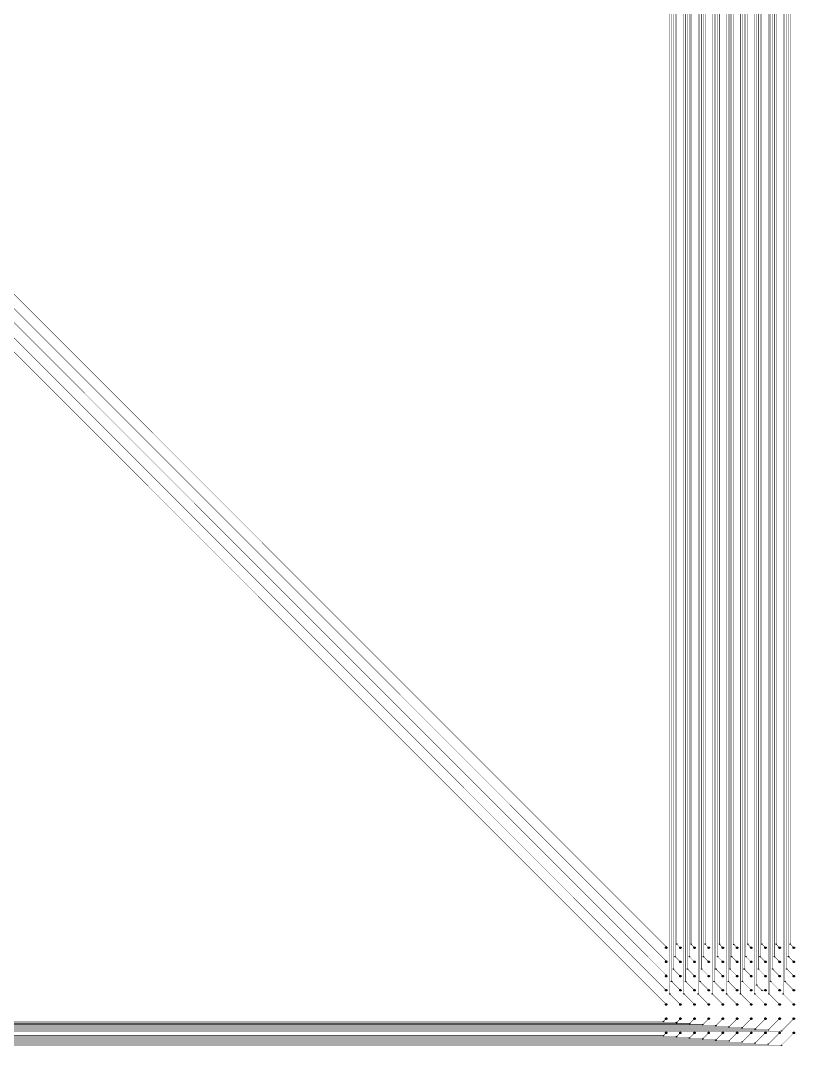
# Model space of a CAD drawing. Extents: x -21730 to 22170, y -18094 to 18606.
# Drawn here: x -5284 to 175, y -3083 to 4142 of the extents above; entities that cross this region are included whole.
import ezdxf

# ---------------------------------------------------------------- set-up
doc = ezdxf.new("R2010")
doc.units = 0
doc.layers.add('L0D0_0', color=1, linetype='CONTINUOUS')

# ---------------------------------------------------------------- blocks, each defined once
blk = doc.blocks.new('LGA400C100P20X20_2000X2000X0_1')
at = {"layer": 'L0D0_0'}
for points in [[(-9.51, 9.45), (-9.528, 9.458), (-9.542, 9.472), (-9.55, 9.49), (-9.55, 9.51), (-9.542, 9.528), (-9.528, 9.542), (-9.51, 9.55), (-9.49, 9.55), (-9.472, 9.542), (-9.458, 9.528), (-9.45, 9.51), (-9.45, 9.49), (-9.458, 9.472), (-9.472, 9.458), (-9.49, 9.45)], [(-8.51, 9.45), (-8.528, 9.458), (-8.542, 9.472), (-8.55, 9.49), (-8.55, 9.51), (-8.542, 9.528), (-8.528, 9.542), (-8.51, 9.55), (-8.49, 9.55), (-8.472, 9.542), (-8.458, 9.528), (-8.45, 9.51), (-8.45, 9.49), (-8.458, 9.472), (-8.472, 9.458), (-8.49, 9.45)], [(-7.51, 9.45), (-7.528, 9.458), (-7.542, 9.472), (-7.55, 9.49), (-7.55, 9.51), (-7.542, 9.528), (-7.528, 9.542), (-7.51, 9.55), (-7.49, 9.55), (-7.472, 9.542), (-7.458, 9.528), (-7.45, 9.51), (-7.45, 9.49), (-7.458, 9.472), (-7.472, 9.458), (-7.49, 9.45)], [(-6.51, 9.45), (-6.528, 9.458), (-6.542, 9.472), (-6.55, 9.49), (-6.55, 9.51), (-6.542, 9.528), (-6.528, 9.542), (-6.51, 9.55), (-6.49, 9.55), (-6.472, 9.542), (-6.458, 9.528), (-6.45, 9.51), (-6.45, 9.49), (-6.458, 9.472), (-6.472, 9.458), (-6.49, 9.45)], [(-5.51, 9.45), (-5.528, 9.458), (-5.542, 9.472), (-5.55, 9.49), (-5.55, 9.51), (-5.542, 9.528), (-5.528, 9.542), (-5.51, 9.55), (-5.49, 9.55), (-5.472, 9.542), (-5.458, 9.528), (-5.45, 9.51), (-5.45, 9.49), (-5.458, 9.472), (-5.472, 9.458), (-5.49, 9.45)], [(-4.51, 9.45), (-4.528, 9.458), (-4.542, 9.472), (-4.55, 9.49), (-4.55, 9.51), (-4.542, 9.528), (-4.528, 9.542), (-4.51, 9.55), (-4.49, 9.55), (-4.472, 9.542), (-4.458, 9.528), (-4.45, 9.51), (-4.45, 9.49), (-4.458, 9.472), (-4.472, 9.458), (-4.49, 9.45)], [(-3.51, 9.45), (-3.528, 9.458), (-3.542, 9.472), (-3.55, 9.49), (-3.55, 9.51), (-3.542, 9.528), (-3.528, 9.542), (-3.51, 9.55), (-3.49, 9.55), (-3.472, 9.542), (-3.458, 9.528), (-3.45, 9.51), (-3.45, 9.49), (-3.458, 9.472), (-3.472, 9.458), (-3.49, 9.45)], [(-2.51, 9.45), (-2.528, 9.458), (-2.542, 9.472), (-2.55, 9.49), (-2.55, 9.51), (-2.542, 9.528), (-2.528, 9.542), (-2.51, 9.55), (-2.49, 9.55), (-2.472, 9.542), (-2.458, 9.528), (-2.45, 9.51), (-2.45, 9.49), (-2.458, 9.472), (-2.472, 9.458), (-2.49, 9.45)], [(-1.51, 9.45), (-1.528, 9.458), (-1.542, 9.472), (-1.55, 9.49), (-1.55, 9.51), (-1.542, 9.528), (-1.528, 9.542), (-1.51, 9.55), (-1.49, 9.55), (-1.472, 9.542), (-1.458, 9.528), (-1.45, 9.51), (-1.45, 9.49), (-1.458, 9.472), (-1.472, 9.458), (-1.49, 9.45)], [(-0.51, 9.45), (-0.528, 9.458), (-0.542, 9.472), (-0.55, 9.49), (-0.55, 9.51), (-0.542, 9.528), (-0.528, 9.542), (-0.51, 9.55), (-0.49, 9.55), (-0.472, 9.542), (-0.458, 9.528), (-0.45, 9.51), (-0.45, 9.49), (-0.458, 9.472), (-0.472, 9.458), (-0.49, 9.45)], [(-9.51, 8.45), (-9.528, 8.458), (-9.542, 8.472), (-9.55, 8.49), (-9.55, 8.51), (-9.542, 8.528), (-9.528, 8.542), (-9.51, 8.55), (-9.49, 8.55), (-9.472, 8.542), (-9.458, 8.528), (-9.45, 8.51), (-9.45, 8.49), (-9.458, 8.472), (-9.472, 8.458), (-9.49, 8.45)], [(-8.51, 8.45), (-8.528, 8.458), (-8.542, 8.472), (-8.55, 8.49), (-8.55, 8.51), (-8.542, 8.528), (-8.528, 8.542), (-8.51, 8.55), (-8.49, 8.55), (-8.472, 8.542), (-8.458, 8.528), (-8.45, 8.51), (-8.45, 8.49), (-8.458, 8.472), (-8.472, 8.458), (-8.49, 8.45)], [(-7.51, 8.45), (-7.528, 8.458), (-7.542, 8.472), (-7.55, 8.49), (-7.55, 8.51), (-7.542, 8.528), (-7.528, 8.542), (-7.51, 8.55), (-7.49, 8.55), (-7.472, 8.542), (-7.458, 8.528), (-7.45, 8.51), (-7.45, 8.49), (-7.458, 8.472), (-7.472, 8.458), (-7.49, 8.45)], [(-6.51, 8.45), (-6.528, 8.458), (-6.542, 8.472), (-6.55, 8.49), (-6.55, 8.51), (-6.542, 8.528), (-6.528, 8.542), (-6.51, 8.55), (-6.49, 8.55), (-6.472, 8.542), (-6.458, 8.528), (-6.45, 8.51), (-6.45, 8.49), (-6.458, 8.472), (-6.472, 8.458), (-6.49, 8.45)], [(-5.51, 8.45), (-5.528, 8.458), (-5.542, 8.472), (-5.55, 8.49), (-5.55, 8.51), (-5.542, 8.528), (-5.528, 8.542), (-5.51, 8.55), (-5.49, 8.55), (-5.472, 8.542), (-5.458, 8.528), (-5.45, 8.51), (-5.45, 8.49), (-5.458, 8.472), (-5.472, 8.458), (-5.49, 8.45)], [(-4.51, 8.45), (-4.528, 8.458), (-4.542, 8.472), (-4.55, 8.49), (-4.55, 8.51), (-4.542, 8.528), (-4.528, 8.542), (-4.51, 8.55), (-4.49, 8.55), (-4.472, 8.542), (-4.458, 8.528), (-4.45, 8.51), (-4.45, 8.49), (-4.458, 8.472), (-4.472, 8.458), (-4.49, 8.45)], [(-3.51, 8.45), (-3.528, 8.458), (-3.542, 8.472), (-3.55, 8.49), (-3.55, 8.51), (-3.542, 8.528), (-3.528, 8.542), (-3.51, 8.55), (-3.49, 8.55), (-3.472, 8.542), (-3.458, 8.528), (-3.45, 8.51), (-3.45, 8.49), (-3.458, 8.472), (-3.472, 8.458), (-3.49, 8.45)], [(-2.51, 8.45), (-2.528, 8.458), (-2.542, 8.472), (-2.55, 8.49), (-2.55, 8.51), (-2.542, 8.528), (-2.528, 8.542), (-2.51, 8.55), (-2.49, 8.55), (-2.472, 8.542), (-2.458, 8.528), (-2.45, 8.51), (-2.45, 8.49), (-2.458, 8.472), (-2.472, 8.458), (-2.49, 8.45)], [(-1.51, 8.45), (-1.528, 8.458), (-1.542, 8.472), (-1.55, 8.49), (-1.55, 8.51), (-1.542, 8.528), (-1.528, 8.542), (-1.51, 8.55), (-1.49, 8.55), (-1.472, 8.542), (-1.458, 8.528), (-1.45, 8.51), (-1.45, 8.49), (-1.458, 8.472), (-1.472, 8.458), (-1.49, 8.45)], [(-0.51, 8.45), (-0.528, 8.458), (-0.542, 8.472), (-0.55, 8.49), (-0.55, 8.51), (-0.542, 8.528), (-0.528, 8.542), (-0.51, 8.55), (-0.49, 8.55), (-0.472, 8.542), (-0.458, 8.528), (-0.45, 8.51), (-0.45, 8.49), (-0.458, 8.472), (-0.472, 8.458), (-0.49, 8.45)], [(-9.51, 7.45), (-9.528, 7.458), (-9.542, 7.472), (-9.55, 7.49), (-9.55, 7.51), (-9.542, 7.528), (-9.528, 7.542), (-9.51, 7.55), (-9.49, 7.55), (-9.472, 7.542), (-9.458, 7.528), (-9.45, 7.51), (-9.45, 7.49), (-9.458, 7.472), (-9.472, 7.458), (-9.49, 7.45)], [(-8.51, 7.45), (-8.528, 7.458), (-8.542, 7.472), (-8.55, 7.49), (-8.55, 7.51), (-8.542, 7.528), (-8.528, 7.542), (-8.51, 7.55), (-8.49, 7.55), (-8.472, 7.542), (-8.458, 7.528), (-8.45, 7.51), (-8.45, 7.49), (-8.458, 7.472), (-8.472, 7.458), (-8.49, 7.45)], [(-7.51, 7.45), (-7.528, 7.458), (-7.542, 7.472), (-7.55, 7.49), (-7.55, 7.51), (-7.542, 7.528), (-7.528, 7.542), (-7.51, 7.55), (-7.49, 7.55), (-7.472, 7.542), (-7.458, 7.528), (-7.45, 7.51), (-7.45, 7.49), (-7.458, 7.472), (-7.472, 7.458), (-7.49, 7.45)], [(-6.51, 7.45), (-6.528, 7.458), (-6.542, 7.472), (-6.55, 7.49), (-6.55, 7.51), (-6.542, 7.528), (-6.528, 7.542), (-6.51, 7.55), (-6.49, 7.55), (-6.472, 7.542), (-6.458, 7.528), (-6.45, 7.51), (-6.45, 7.49), (-6.458, 7.472), (-6.472, 7.458), (-6.49, 7.45)], [(-5.51, 7.45), (-5.528, 7.458), (-5.542, 7.472), (-5.55, 7.49), (-5.55, 7.51), (-5.542, 7.528), (-5.528, 7.542), (-5.51, 7.55), (-5.49, 7.55), (-5.472, 7.542), (-5.458, 7.528), (-5.45, 7.51), (-5.45, 7.49), (-5.458, 7.472), (-5.472, 7.458), (-5.49, 7.45)], [(-4.51, 7.45), (-4.528, 7.458), (-4.542, 7.472), (-4.55, 7.49), (-4.55, 7.51), (-4.542, 7.528), (-4.528, 7.542), (-4.51, 7.55), (-4.49, 7.55), (-4.472, 7.542), (-4.458, 7.528), (-4.45, 7.51), (-4.45, 7.49), (-4.458, 7.472), (-4.472, 7.458), (-4.49, 7.45)], [(-3.51, 7.45), (-3.528, 7.458), (-3.542, 7.472), (-3.55, 7.49), (-3.55, 7.51), (-3.542, 7.528), (-3.528, 7.542), (-3.51, 7.55), (-3.49, 7.55), (-3.472, 7.542), (-3.458, 7.528), (-3.45, 7.51), (-3.45, 7.49), (-3.458, 7.472), (-3.472, 7.458), (-3.49, 7.45)], [(-2.51, 7.45), (-2.528, 7.458), (-2.542, 7.472), (-2.55, 7.49), (-2.55, 7.51), (-2.542, 7.528), (-2.528, 7.542), (-2.51, 7.55), (-2.49, 7.55), (-2.472, 7.542), (-2.458, 7.528), (-2.45, 7.51), (-2.45, 7.49), (-2.458, 7.472), (-2.472, 7.458), (-2.49, 7.45)], [(-1.51, 7.45), (-1.528, 7.458), (-1.542, 7.472), (-1.55, 7.49), (-1.55, 7.51), (-1.542, 7.528), (-1.528, 7.542), (-1.51, 7.55), (-1.49, 7.55), (-1.472, 7.542), (-1.458, 7.528), (-1.45, 7.51), (-1.45, 7.49), (-1.458, 7.472), (-1.472, 7.458), (-1.49, 7.45)], [(-0.51, 7.45), (-0.528, 7.458), (-0.542, 7.472), (-0.55, 7.49), (-0.55, 7.51), (-0.542, 7.528), (-0.528, 7.542), (-0.51, 7.55), (-0.49, 7.55), (-0.472, 7.542), (-0.458, 7.528), (-0.45, 7.51), (-0.45, 7.49), (-0.458, 7.472), (-0.472, 7.458), (-0.49, 7.45)], [(-9.51, 6.45), (-9.528, 6.458), (-9.542, 6.472), (-9.55, 6.49), (-9.55, 6.51), (-9.542, 6.528), (-9.528, 6.542), (-9.51, 6.55), (-9.49, 6.55), (-9.472, 6.542), (-9.458, 6.528), (-9.45, 6.51), (-9.45, 6.49), (-9.458, 6.472), (-9.472, 6.458), (-9.49, 6.45)], [(-8.51, 6.45), (-8.528, 6.458), (-8.542, 6.472), (-8.55, 6.49), (-8.55, 6.51), (-8.542, 6.528), (-8.528, 6.542), (-8.51, 6.55), (-8.49, 6.55), (-8.472, 6.542), (-8.458, 6.528), (-8.45, 6.51), (-8.45, 6.49), (-8.458, 6.472), (-8.472, 6.458), (-8.49, 6.45)], [(-7.51, 6.45), (-7.528, 6.458), (-7.542, 6.472), (-7.55, 6.49), (-7.55, 6.51), (-7.542, 6.528), (-7.528, 6.542), (-7.51, 6.55), (-7.49, 6.55), (-7.472, 6.542), (-7.458, 6.528), (-7.45, 6.51), (-7.45, 6.49), (-7.458, 6.472), (-7.472, 6.458), (-7.49, 6.45)], [(-6.51, 6.45), (-6.528, 6.458), (-6.542, 6.472), (-6.55, 6.49), (-6.55, 6.51), (-6.542, 6.528), (-6.528, 6.542), (-6.51, 6.55), (-6.49, 6.55), (-6.472, 6.542), (-6.458, 6.528), (-6.45, 6.51), (-6.45, 6.49), (-6.458, 6.472), (-6.472, 6.458), (-6.49, 6.45)], [(-5.51, 6.45), (-5.528, 6.458), (-5.542, 6.472), (-5.55, 6.49), (-5.55, 6.51), (-5.542, 6.528), (-5.528, 6.542), (-5.51, 6.55), (-5.49, 6.55), (-5.472, 6.542), (-5.458, 6.528), (-5.45, 6.51), (-5.45, 6.49), (-5.458, 6.472), (-5.472, 6.458), (-5.49, 6.45)], [(-4.51, 6.45), (-4.528, 6.458), (-4.542, 6.472), (-4.55, 6.49), (-4.55, 6.51), (-4.542, 6.528), (-4.528, 6.542), (-4.51, 6.55), (-4.49, 6.55), (-4.472, 6.542), (-4.458, 6.528), (-4.45, 6.51), (-4.45, 6.49), (-4.458, 6.472), (-4.472, 6.458), (-4.49, 6.45)], [(-3.51, 6.45), (-3.528, 6.458), (-3.542, 6.472), (-3.55, 6.49), (-3.55, 6.51), (-3.542, 6.528), (-3.528, 6.542), (-3.51, 6.55), (-3.49, 6.55), (-3.472, 6.542), (-3.458, 6.528), (-3.45, 6.51), (-3.45, 6.49), (-3.458, 6.472), (-3.472, 6.458), (-3.49, 6.45)], [(-2.51, 6.45), (-2.528, 6.458), (-2.542, 6.472), (-2.55, 6.49), (-2.55, 6.51), (-2.542, 6.528), (-2.528, 6.542), (-2.51, 6.55), (-2.49, 6.55), (-2.472, 6.542), (-2.458, 6.528), (-2.45, 6.51), (-2.45, 6.49), (-2.458, 6.472), (-2.472, 6.458), (-2.49, 6.45)], [(-1.51, 6.45), (-1.528, 6.458), (-1.542, 6.472), (-1.55, 6.49), (-1.55, 6.51), (-1.542, 6.528), (-1.528, 6.542), (-1.51, 6.55), (-1.49, 6.55), (-1.472, 6.542), (-1.458, 6.528), (-1.45, 6.51), (-1.45, 6.49), (-1.458, 6.472), (-1.472, 6.458), (-1.49, 6.45)], [(-0.51, 6.45), (-0.528, 6.458), (-0.542, 6.472), (-0.55, 6.49), (-0.55, 6.51), (-0.542, 6.528), (-0.528, 6.542), (-0.51, 6.55), (-0.49, 6.55), (-0.472, 6.542), (-0.458, 6.528), (-0.45, 6.51), (-0.45, 6.49), (-0.458, 6.472), (-0.472, 6.458), (-0.49, 6.45)], [(-9.51, 5.45), (-9.528, 5.458), (-9.542, 5.472), (-9.55, 5.49), (-9.55, 5.51), (-9.542, 5.528), (-9.528, 5.542), (-9.51, 5.55), (-9.49, 5.55), (-9.472, 5.542), (-9.458, 5.528), (-9.45, 5.51), (-9.45, 5.49), (-9.458, 5.472), (-9.472, 5.458), (-9.49, 5.45)], [(-8.51, 5.45), (-8.528, 5.458), (-8.542, 5.472), (-8.55, 5.49), (-8.55, 5.51), (-8.542, 5.528), (-8.528, 5.542), (-8.51, 5.55), (-8.49, 5.55), (-8.472, 5.542), (-8.458, 5.528), (-8.45, 5.51), (-8.45, 5.49), (-8.458, 5.472), (-8.472, 5.458), (-8.49, 5.45)], [(-7.51, 5.45), (-7.528, 5.458), (-7.542, 5.472), (-7.55, 5.49), (-7.55, 5.51), (-7.542, 5.528), (-7.528, 5.542), (-7.51, 5.55), (-7.49, 5.55), (-7.472, 5.542), (-7.458, 5.528), (-7.45, 5.51), (-7.45, 5.49), (-7.458, 5.472), (-7.472, 5.458), (-7.49, 5.45)], [(-6.51, 5.45), (-6.528, 5.458), (-6.542, 5.472), (-6.55, 5.49), (-6.55, 5.51), (-6.542, 5.528), (-6.528, 5.542), (-6.51, 5.55), (-6.49, 5.55), (-6.472, 5.542), (-6.458, 5.528), (-6.45, 5.51), (-6.45, 5.49), (-6.458, 5.472), (-6.472, 5.458), (-6.49, 5.45)], [(-5.51, 5.45), (-5.528, 5.458), (-5.542, 5.472), (-5.55, 5.49), (-5.55, 5.51), (-5.542, 5.528), (-5.528, 5.542), (-5.51, 5.55), (-5.49, 5.55), (-5.472, 5.542), (-5.458, 5.528), (-5.45, 5.51), (-5.45, 5.49), (-5.458, 5.472), (-5.472, 5.458), (-5.49, 5.45)], [(-4.51, 5.45), (-4.528, 5.458), (-4.542, 5.472), (-4.55, 5.49), (-4.55, 5.51), (-4.542, 5.528), (-4.528, 5.542), (-4.51, 5.55), (-4.49, 5.55), (-4.472, 5.542), (-4.458, 5.528), (-4.45, 5.51), (-4.45, 5.49), (-4.458, 5.472), (-4.472, 5.458), (-4.49, 5.45)], [(-3.51, 5.45), (-3.528, 5.458), (-3.542, 5.472), (-3.55, 5.49), (-3.55, 5.51), (-3.542, 5.528), (-3.528, 5.542), (-3.51, 5.55), (-3.49, 5.55), (-3.472, 5.542), (-3.458, 5.528), (-3.45, 5.51), (-3.45, 5.49), (-3.458, 5.472), (-3.472, 5.458), (-3.49, 5.45)], [(-2.51, 5.45), (-2.528, 5.458), (-2.542, 5.472), (-2.55, 5.49), (-2.55, 5.51), (-2.542, 5.528), (-2.528, 5.542), (-2.51, 5.55), (-2.49, 5.55), (-2.472, 5.542), (-2.458, 5.528), (-2.45, 5.51), (-2.45, 5.49), (-2.458, 5.472), (-2.472, 5.458), (-2.49, 5.45)], [(-1.51, 5.45), (-1.528, 5.458), (-1.542, 5.472), (-1.55, 5.49), (-1.55, 5.51), (-1.542, 5.528), (-1.528, 5.542), (-1.51, 5.55), (-1.49, 5.55), (-1.472, 5.542), (-1.458, 5.528), (-1.45, 5.51), (-1.45, 5.49), (-1.458, 5.472), (-1.472, 5.458), (-1.49, 5.45)], [(-0.51, 5.45), (-0.528, 5.458), (-0.542, 5.472), (-0.55, 5.49), (-0.55, 5.51), (-0.542, 5.528), (-0.528, 5.542), (-0.51, 5.55), (-0.49, 5.55), (-0.472, 5.542), (-0.458, 5.528), (-0.45, 5.51), (-0.45, 5.49), (-0.458, 5.472), (-0.472, 5.458), (-0.49, 5.45)], [(-9.51, 4.45), (-9.528, 4.458), (-9.542, 4.472), (-9.55, 4.49), (-9.55, 4.51), (-9.542, 4.528), (-9.528, 4.542), (-9.51, 4.55), (-9.49, 4.55), (-9.472, 4.542), (-9.458, 4.528), (-9.45, 4.51), (-9.45, 4.49), (-9.458, 4.472), (-9.472, 4.458), (-9.49, 4.45)], [(-8.51, 4.45), (-8.528, 4.458), (-8.542, 4.472), (-8.55, 4.49), (-8.55, 4.51), (-8.542, 4.528), (-8.528, 4.542), (-8.51, 4.55), (-8.49, 4.55), (-8.472, 4.542), (-8.458, 4.528), (-8.45, 4.51), (-8.45, 4.49), (-8.458, 4.472), (-8.472, 4.458), (-8.49, 4.45)], [(-7.51, 4.45), (-7.528, 4.458), (-7.542, 4.472), (-7.55, 4.49), (-7.55, 4.51), (-7.542, 4.528), (-7.528, 4.542), (-7.51, 4.55), (-7.49, 4.55), (-7.472, 4.542), (-7.458, 4.528), (-7.45, 4.51), (-7.45, 4.49), (-7.458, 4.472), (-7.472, 4.458), (-7.49, 4.45)], [(-6.51, 4.45), (-6.528, 4.458), (-6.542, 4.472), (-6.55, 4.49), (-6.55, 4.51), (-6.542, 4.528), (-6.528, 4.542), (-6.51, 4.55), (-6.49, 4.55), (-6.472, 4.542), (-6.458, 4.528), (-6.45, 4.51), (-6.45, 4.49), (-6.458, 4.472), (-6.472, 4.458), (-6.49, 4.45)], [(-5.51, 4.45), (-5.528, 4.458), (-5.542, 4.472), (-5.55, 4.49), (-5.55, 4.51), (-5.542, 4.528), (-5.528, 4.542), (-5.51, 4.55), (-5.49, 4.55), (-5.472, 4.542), (-5.458, 4.528), (-5.45, 4.51), (-5.45, 4.49), (-5.458, 4.472), (-5.472, 4.458), (-5.49, 4.45)], [(-4.51, 4.45), (-4.528, 4.458), (-4.542, 4.472), (-4.55, 4.49), (-4.55, 4.51), (-4.542, 4.528), (-4.528, 4.542), (-4.51, 4.55), (-4.49, 4.55), (-4.472, 4.542), (-4.458, 4.528), (-4.45, 4.51), (-4.45, 4.49), (-4.458, 4.472), (-4.472, 4.458), (-4.49, 4.45)], [(-3.51, 4.45), (-3.528, 4.458), (-3.542, 4.472), (-3.55, 4.49), (-3.55, 4.51), (-3.542, 4.528), (-3.528, 4.542), (-3.51, 4.55), (-3.49, 4.55), (-3.472, 4.542), (-3.458, 4.528), (-3.45, 4.51), (-3.45, 4.49), (-3.458, 4.472), (-3.472, 4.458), (-3.49, 4.45)], [(-2.51, 4.45), (-2.528, 4.458), (-2.542, 4.472), (-2.55, 4.49), (-2.55, 4.51), (-2.542, 4.528), (-2.528, 4.542), (-2.51, 4.55), (-2.49, 4.55), (-2.472, 4.542), (-2.458, 4.528), (-2.45, 4.51), (-2.45, 4.49), (-2.458, 4.472), (-2.472, 4.458), (-2.49, 4.45)], [(-1.51, 4.45), (-1.528, 4.458), (-1.542, 4.472), (-1.55, 4.49), (-1.55, 4.51), (-1.542, 4.528), (-1.528, 4.542), (-1.51, 4.55), (-1.49, 4.55), (-1.472, 4.542), (-1.458, 4.528), (-1.45, 4.51), (-1.45, 4.49), (-1.458, 4.472), (-1.472, 4.458), (-1.49, 4.45)], [(-0.51, 4.45), (-0.528, 4.458), (-0.542, 4.472), (-0.55, 4.49), (-0.55, 4.51), (-0.542, 4.528), (-0.528, 4.542), (-0.51, 4.55), (-0.49, 4.55), (-0.472, 4.542), (-0.458, 4.528), (-0.45, 4.51), (-0.45, 4.49), (-0.458, 4.472), (-0.472, 4.458), (-0.49, 4.45)], [(-9.51, 3.45), (-9.528, 3.458), (-9.542, 3.472), (-9.55, 3.49), (-9.55, 3.51), (-9.542, 3.528), (-9.528, 3.542), (-9.51, 3.55), (-9.49, 3.55), (-9.472, 3.542), (-9.458, 3.528), (-9.45, 3.51), (-9.45, 3.49), (-9.458, 3.472), (-9.472, 3.458), (-9.49, 3.45)], [(-8.51, 3.45), (-8.528, 3.458), (-8.542, 3.472), (-8.55, 3.49), (-8.55, 3.51), (-8.542, 3.528), (-8.528, 3.542), (-8.51, 3.55), (-8.49, 3.55), (-8.472, 3.542), (-8.458, 3.528), (-8.45, 3.51), (-8.45, 3.49), (-8.458, 3.472), (-8.472, 3.458), (-8.49, 3.45)], [(-7.51, 3.45), (-7.528, 3.458), (-7.542, 3.472), (-7.55, 3.49), (-7.55, 3.51), (-7.542, 3.528), (-7.528, 3.542), (-7.51, 3.55), (-7.49, 3.55), (-7.472, 3.542), (-7.458, 3.528), (-7.45, 3.51), (-7.45, 3.49), (-7.458, 3.472), (-7.472, 3.458), (-7.49, 3.45)], [(-6.51, 3.45), (-6.528, 3.458), (-6.542, 3.472), (-6.55, 3.49), (-6.55, 3.51), (-6.542, 3.528), (-6.528, 3.542), (-6.51, 3.55), (-6.49, 3.55), (-6.472, 3.542), (-6.458, 3.528), (-6.45, 3.51), (-6.45, 3.49), (-6.458, 3.472), (-6.472, 3.458), (-6.49, 3.45)], [(-5.51, 3.45), (-5.528, 3.458), (-5.542, 3.472), (-5.55, 3.49), (-5.55, 3.51), (-5.542, 3.528), (-5.528, 3.542), (-5.51, 3.55), (-5.49, 3.55), (-5.472, 3.542), (-5.458, 3.528), (-5.45, 3.51), (-5.45, 3.49), (-5.458, 3.472), (-5.472, 3.458), (-5.49, 3.45)], [(-4.51, 3.45), (-4.528, 3.458), (-4.542, 3.472), (-4.55, 3.49), (-4.55, 3.51), (-4.542, 3.528), (-4.528, 3.542), (-4.51, 3.55), (-4.49, 3.55), (-4.472, 3.542), (-4.458, 3.528), (-4.45, 3.51), (-4.45, 3.49), (-4.458, 3.472), (-4.472, 3.458), (-4.49, 3.45)], [(-3.51, 3.45), (-3.528, 3.458), (-3.542, 3.472), (-3.55, 3.49), (-3.55, 3.51), (-3.542, 3.528), (-3.528, 3.542), (-3.51, 3.55), (-3.49, 3.55), (-3.472, 3.542), (-3.458, 3.528), (-3.45, 3.51), (-3.45, 3.49), (-3.458, 3.472), (-3.472, 3.458), (-3.49, 3.45)], [(-2.51, 3.45), (-2.528, 3.458), (-2.542, 3.472), (-2.55, 3.49), (-2.55, 3.51), (-2.542, 3.528), (-2.528, 3.542), (-2.51, 3.55), (-2.49, 3.55), (-2.472, 3.542), (-2.458, 3.528), (-2.45, 3.51), (-2.45, 3.49), (-2.458, 3.472), (-2.472, 3.458), (-2.49, 3.45)], [(-1.51, 3.45), (-1.528, 3.458), (-1.542, 3.472), (-1.55, 3.49), (-1.55, 3.51), (-1.542, 3.528), (-1.528, 3.542), (-1.51, 3.55), (-1.49, 3.55), (-1.472, 3.542), (-1.458, 3.528), (-1.45, 3.51), (-1.45, 3.49), (-1.458, 3.472), (-1.472, 3.458), (-1.49, 3.45)], [(-0.51, 3.45), (-0.528, 3.458), (-0.542, 3.472), (-0.55, 3.49), (-0.55, 3.51), (-0.542, 3.528), (-0.528, 3.542), (-0.51, 3.55), (-0.49, 3.55), (-0.472, 3.542), (-0.458, 3.528), (-0.45, 3.51), (-0.45, 3.49), (-0.458, 3.472), (-0.472, 3.458), (-0.49, 3.45)]]:
    blk.add_lwpolyline(points, close=True, dxfattribs=at)

msp = doc.modelspace()

# ---------------------------------------------------------------- linework, layer by layer
at = {"layer": 'L0D0_0', "const_width": 3}
for points in [[(145, -2369), (145, 18429.5)], [(95, -2719), (95, 18113.5)], [(107.5, -2631.5), (107.5, 18113.5)], [(120, -2544), (120, 18113.5)], [(132.5, -2456.5), (132.5, 18113.5)], [(-9397.5, 5873.5), (-730, -2794)], [(-9297.5, 5873.5), (-730, -2694)], [(-9197.5, 5880), (-730, -2587.5)], [(-9097.5, 5880), (-730, -2487.5)], [(-8997.5, 5880), (-730, -2387.5)], [(-705, -2719), (-705, 5733.5)], [(-692.5, -2631.5), (-692.5, 5733.5)], [(-680, -2544), (-680, 5733.5)], [(-667.5, -2456.5), (-667.5, 5733.5)], [(-655, -2369), (-655, 5733.5)], [(-605, -2719), (-605, 5733.5)], [(-592.5, -2631.5), (-592.5, 5733.5)], [(-580, -2544), (-580, 5733.5)], [(-567.5, -2456.5), (-567.5, 5733.5)], [(-555, -2369), (-555, 5733.5)], [(-505, -2719), (-505, 5733.5)], [(-492.5, -2631.5), (-492.5, 5733.5)], [(-480, -2544), (-480, 5733.5)], [(-467.5, -2456.5), (-467.5, 5733.5)], [(-455, -2369), (-455, 5733.5)], [(-405, -2719), (-405, 5733.5)], [(-392.5, -2631.5), (-392.5, 5733.5)], [(-380, -2544), (-380, 5733.5)], [(-367.5, -2456.5), (-367.5, 5733.5)], [(-355, -2369), (-355, 5733.5)], [(-305, -2719), (-305, 5733.5)], [(-292.5, -2631.5), (-292.5, 5733.5)], [(-280, -2544), (-280, 5733.5)], [(-267.5, -2456.5), (-267.5, 5733.5)], [(-252.5, -2371.5), (-252.5, 5733.5)], [(-205, -2719), (-205, 5733.5)], [(-192.5, -2631.5), (-192.5, 5733.5)], [(-180, -2544), (-180, 5733.5)], [(-167.5, -2456.5), (-167.5, 5733.5)], [(-155, -2369), (-155, 5733.5)], [(-105, -2719), (-105, 5733.5)], [(-92.5, -2656.5), (-92.5, 5733.5)], [(-80, -2544), (-80, 5733.5)], [(-67.5, -2456.5), (-67.5, 5733.5)], [(-55, -2369), (-55, 5733.5)], [(-5, -2719), (-5, 5733.5)], [(7.5, -2631.5), (7.5, 5733.5)], [(20, -2544), (20, 5733.5)], [(32.5, -2456.5), (32.5, 5733.5)], [(45, -2369), (45, 5733.5)], [(-655, -2369), (-630, -2394)], [(-555, -2369), (-530, -2394)], [(-455, -2369), (-430, -2394)], [(-355, -2369), (-330, -2394)], [(-252.5, -2371.5), (-230, -2394)], [(-155, -2369), (-130, -2394)], [(-55, -2369), (-30, -2394)], [(45, -2369), (70, -2394)], [(145, -2369), (170, -2394)], [(-730, -2394), (-730, -2387.5)], [(-667.5, -2456.5), (-630, -2494)], [(-567.5, -2456.5), (-530, -2494)], [(-467.5, -2456.5), (-430, -2494)], [(-367.5, -2456.5), (-330, -2494)], [(-267.5, -2456.5), (-230, -2494)], [(-167.5, -2456.5), (-130, -2494)], [(-67.5, -2456.5), (-30, -2494)], [(32.5, -2456.5), (70, -2494)], [(132.5, -2456.5), (170, -2494)], [(-730, -2494), (-730, -2487.5)], [(-730, -2594), (-730, -2587.5)], [(-680, -2544), (-630, -2594)], [(-580, -2544), (-530, -2594)], [(-480, -2544), (-430, -2594)], [(-380, -2544), (-330, -2594)], [(-280, -2544), (-230, -2594)], [(-180, -2544), (-130, -2594)], [(-80, -2544), (-30, -2594)], [(20, -2544), (70, -2594)], [(120, -2544), (170, -2594)], [(-692.5, -2631.5), (-630, -2694)], [(-592.5, -2631.5), (-530, -2694)], [(-492.5, -2631.5), (-430, -2694)], [(-392.5, -2631.5), (-330, -2694)], [(-292.5, -2631.5), (-230, -2694)], [(-192.5, -2631.5), (-130, -2694)], [(-92.5, -2656.5), (-55, -2694)], [(7.5, -2631.5), (70, -2694)], [(107.5, -2631.5), (170, -2694)], [(-705, -2719), (-630, -2794)], [(-605, -2719), (-530, -2794)], [(-505, -2719), (-430, -2794)], [(-405, -2719), (-330, -2794)], [(-305, -2719), (-230, -2794)], [(-205, -2719), (-130, -2794)], [(-105, -2719), (-30, -2794)], [(-55, -2694), (-30, -2694)], [(-5, -2719), (70, -2794)], [(95, -2719), (170, -2794)], [(-6531.1, -2959), (-195, -2959)], [(-6528, -2951.5), (-287.5, -2951.5)], [(-6524.9, -2944), (-380, -2944)], [(-6521.8, -2936.5), (-472.5, -2936.5)], [(-6518.7, -2929), (-565, -2929)], [(-6515.6, -2921.5), (-657.5, -2921.5)], [(-6512.5, -2914), (-750, -2914)], [(-750, -2914), (-730, -2894)], [(-657.5, -2921.5), (-630, -2894)], [(-565, -2929), (-530, -2894)], [(-472.5, -2936.5), (-430, -2894)], [(-380, -2944), (-330, -2894)], [(-287.5, -2951.5), (-230, -2894)], [(-195, -2959), (-130, -2894)], [(-102.5, -2966.5), (-30, -2894)], [(-10, -2974), (70, -2894)], [(82.5, -2981.5), (170, -2894)], [(-8383.7, -3029), (-565, -3029)], [(-8380.6, -3021.5), (-657.5, -3021.5)], [(-8377.5, -3014), (-750, -3014)], [(-6540.5, -2981.5), (82.5, -2981.5)], [(-6537.4, -2974), (-10, -2974)], [(-6534.2, -2966.5), (-102.5, -2966.5)], [(-750, -3014), (-730, -2994)], [(-657.5, -3021.5), (-630, -2994)], [(-565, -3029), (-530, -2994)], [(-472.5, -3036.5), (-430, -2994)], [(-380, -3044), (-330, -2994)], [(-287.5, -3051.5), (-230, -2994)], [(-195, -3059), (-130, -2994)], [(-102.5, -3066.5), (-30, -2994)], [(-10, -3074), (70, -2994)], [(82.5, -3081.5), (170, -2994)], [(-8405.5, -3081.5), (82.5, -3081.5)], [(-8402.4, -3074), (-10, -3074)], [(-8399.2, -3066.5), (-102.5, -3066.5)], [(-8396.1, -3059), (-195, -3059)], [(-8393, -3051.5), (-287.5, -3051.5)], [(-8389.9, -3044), (-380, -3044)], [(-8386.8, -3036.5), (-472.5, -3036.5)]]:
    msp.add_lwpolyline(points, dxfattribs=at)
at = {"layer": 'L0D0_0'}
for points in [[(-655, -2370.7), (-656.4, -2369.8), (-656.4, -2368.2), (-655, -2367.3), (-653.5, -2368.2), (-653.5, -2369.8)], [(-655, -2370.7), (-656.4, -2369.8), (-656.4, -2368.2), (-655, -2367.3), (-653.5, -2368.2), (-653.5, -2369.8)], [(-555, -2370.7), (-556.4, -2369.8), (-556.4, -2368.2), (-555, -2367.3), (-553.5, -2368.2), (-553.5, -2369.8)], [(-555, -2370.7), (-556.4, -2369.8), (-556.4, -2368.2), (-555, -2367.3), (-553.5, -2368.2), (-553.5, -2369.8)], [(-455, -2370.7), (-456.4, -2369.8), (-456.4, -2368.2), (-455, -2367.3), (-453.5, -2368.2), (-453.5, -2369.8)], [(-455, -2370.7), (-456.4, -2369.8), (-456.4, -2368.2), (-455, -2367.3), (-453.5, -2368.2), (-453.5, -2369.8)], [(-355, -2370.7), (-356.4, -2369.8), (-356.4, -2368.2), (-355, -2367.3), (-353.5, -2368.2), (-353.5, -2369.8)], [(-355, -2370.7), (-356.4, -2369.8), (-356.4, -2368.2), (-355, -2367.3), (-353.5, -2368.2), (-353.5, -2369.8)], [(-252.5, -2373.2), (-253.9, -2372.3), (-253.9, -2370.7), (-252.5, -2369.8), (-251, -2370.7), (-251, -2372.3)], [(-252.5, -2373.2), (-253.9, -2372.3), (-253.9, -2370.7), (-252.5, -2369.8), (-251, -2370.7), (-251, -2372.3)], [(-155, -2370.7), (-156.4, -2369.8), (-156.4, -2368.2), (-155, -2367.3), (-153.5, -2368.2), (-153.5, -2369.8)], [(-155, -2370.7), (-156.4, -2369.8), (-156.4, -2368.2), (-155, -2367.3), (-153.5, -2368.2), (-153.5, -2369.8)], [(-55, -2370.7), (-56.4, -2369.8), (-56.4, -2368.2), (-55, -2367.3), (-53.5, -2368.2), (-53.5, -2369.8)], [(-55, -2370.7), (-56.4, -2369.8), (-56.4, -2368.2), (-55, -2367.3), (-53.5, -2368.2), (-53.5, -2369.8)], [(45, -2370.7), (43.6, -2369.8), (43.6, -2368.2), (45, -2367.3), (46.5, -2368.2), (46.5, -2369.8)], [(45, -2370.7), (43.6, -2369.8), (43.6, -2368.2), (45, -2367.3), (46.5, -2368.2), (46.5, -2369.8)], [(145, -2370.7), (143.6, -2369.8), (143.6, -2368.2), (145, -2367.3), (146.5, -2368.2), (146.5, -2369.8)], [(145, -2370.7), (143.6, -2369.8), (143.6, -2368.2), (145, -2367.3), (146.5, -2368.2), (146.5, -2369.8)], [(-730, -2389.2), (-731.4, -2388.3), (-731.4, -2386.7), (-730, -2385.8), (-728.5, -2386.7), (-728.5, -2388.3)], [(-730, -2389.2), (-731.4, -2388.3), (-731.4, -2386.7), (-730, -2385.8), (-728.5, -2386.7), (-728.5, -2388.3)], [(-730, -2395.7), (-731.4, -2394.8), (-731.4, -2393.2), (-730, -2392.3), (-728.5, -2393.2), (-728.5, -2394.8)], [(-667.5, -2458.2), (-668.9, -2457.3), (-668.9, -2455.7), (-667.5, -2454.8), (-666, -2455.7), (-666, -2457.3)], [(-667.5, -2458.2), (-668.9, -2457.3), (-668.9, -2455.7), (-667.5, -2454.8), (-666, -2455.7), (-666, -2457.3)], [(-630, -2395.7), (-631.4, -2394.8), (-631.4, -2393.2), (-630, -2392.3), (-628.5, -2393.2), (-628.5, -2394.8)], [(-567.5, -2458.2), (-568.9, -2457.3), (-568.9, -2455.7), (-567.5, -2454.8), (-566, -2455.7), (-566, -2457.3)], [(-567.5, -2458.2), (-568.9, -2457.3), (-568.9, -2455.7), (-567.5, -2454.8), (-566, -2455.7), (-566, -2457.3)], [(-530, -2395.7), (-531.4, -2394.8), (-531.4, -2393.2), (-530, -2392.3), (-528.5, -2393.2), (-528.5, -2394.8)], [(-467.5, -2458.2), (-469, -2457.3), (-469, -2455.7), (-467.5, -2454.8), (-466.1, -2455.7), (-466.1, -2457.3)], [(-467.5, -2458.2), (-469, -2457.3), (-469, -2455.7), (-467.5, -2454.8), (-466.1, -2455.7), (-466.1, -2457.3)], [(-430, -2395.7), (-431.4, -2394.8), (-431.4, -2393.2), (-430, -2392.3), (-428.5, -2393.2), (-428.5, -2394.8)], [(-367.5, -2458.2), (-369, -2457.3), (-369, -2455.7), (-367.5, -2454.8), (-366.1, -2455.7), (-366.1, -2457.3)], [(-367.5, -2458.2), (-369, -2457.3), (-369, -2455.7), (-367.5, -2454.8), (-366.1, -2455.7), (-366.1, -2457.3)], [(-330, -2395.7), (-331.4, -2394.8), (-331.4, -2393.2), (-330, -2392.3), (-328.5, -2393.2), (-328.5, -2394.8)], [(-267.5, -2458.2), (-269, -2457.3), (-269, -2455.7), (-267.5, -2454.8), (-266.1, -2455.7), (-266.1, -2457.3)], [(-267.5, -2458.2), (-269, -2457.3), (-269, -2455.7), (-267.5, -2454.8), (-266.1, -2455.7), (-266.1, -2457.3)], [(-230, -2395.7), (-231.4, -2394.8), (-231.4, -2393.2), (-230, -2392.3), (-228.5, -2393.2), (-228.5, -2394.8)], [(-167.5, -2458.2), (-169, -2457.3), (-169, -2455.7), (-167.5, -2454.8), (-166.1, -2455.7), (-166.1, -2457.3)], [(-167.5, -2458.2), (-169, -2457.3), (-169, -2455.7), (-167.5, -2454.8), (-166.1, -2455.7), (-166.1, -2457.3)], [(-130, -2395.7), (-131.5, -2394.8), (-131.5, -2393.2), (-130, -2392.3), (-128.6, -2393.2), (-128.6, -2394.8)], [(-67.5, -2458.2), (-69, -2457.3), (-69, -2455.7), (-67.5, -2454.8), (-66.1, -2455.7), (-66.1, -2457.3)], [(-67.5, -2458.2), (-69, -2457.3), (-69, -2455.7), (-67.5, -2454.8), (-66.1, -2455.7), (-66.1, -2457.3)], [(-30, -2395.7), (-31.5, -2394.8), (-31.5, -2393.2), (-30, -2392.3), (-28.6, -2393.2), (-28.6, -2394.8)], [(32.5, -2458.2), (31, -2457.3), (31, -2455.7), (32.5, -2454.8), (33.9, -2455.7), (33.9, -2457.3)], [(32.5, -2458.2), (31, -2457.3), (31, -2455.7), (32.5, -2454.8), (33.9, -2455.7), (33.9, -2457.3)], [(70, -2395.7), (68.5, -2394.8), (68.5, -2393.2), (70, -2392.3), (71.4, -2393.2), (71.4, -2394.8)], [(132.5, -2458.2), (131, -2457.3), (131, -2455.7), (132.5, -2454.8), (133.9, -2455.7), (133.9, -2457.3)], [(132.5, -2458.2), (131, -2457.3), (131, -2455.7), (132.5, -2454.8), (133.9, -2455.7), (133.9, -2457.3)], [(170, -2395.7), (168.5, -2394.8), (168.5, -2393.2), (170, -2392.3), (171.4, -2393.2), (171.4, -2394.8)], [(-730, -2489.2), (-731.4, -2488.3), (-731.4, -2486.7), (-730, -2485.8), (-728.5, -2486.7), (-728.5, -2488.3)], [(-730, -2489.2), (-731.4, -2488.3), (-731.4, -2486.7), (-730, -2485.8), (-728.5, -2486.7), (-728.5, -2488.3)], [(-730, -2495.7), (-731.4, -2494.8), (-731.4, -2493.2), (-730, -2492.3), (-728.5, -2493.2), (-728.5, -2494.8)], [(-630, -2495.7), (-631.4, -2494.8), (-631.4, -2493.2), (-630, -2492.3), (-628.5, -2493.2), (-628.5, -2494.8)], [(-530, -2495.7), (-531.4, -2494.8), (-531.4, -2493.2), (-530, -2492.3), (-528.5, -2493.2), (-528.5, -2494.8)], [(-430, -2495.7), (-431.4, -2494.8), (-431.4, -2493.2), (-430, -2492.3), (-428.5, -2493.2), (-428.5, -2494.8)], [(-330, -2495.7), (-331.4, -2494.8), (-331.4, -2493.2), (-330, -2492.3), (-328.5, -2493.2), (-328.5, -2494.8)], [(-230, -2495.7), (-231.4, -2494.8), (-231.4, -2493.2), (-230, -2492.3), (-228.5, -2493.2), (-228.5, -2494.8)], [(-130, -2495.7), (-131.5, -2494.8), (-131.5, -2493.2), (-130, -2492.3), (-128.6, -2493.2), (-128.6, -2494.8)], [(-30, -2495.7), (-31.5, -2494.8), (-31.5, -2493.2), (-30, -2492.3), (-28.6, -2493.2), (-28.6, -2494.8)], [(70, -2495.7), (68.5, -2494.8), (68.5, -2493.2), (70, -2492.3), (71.4, -2493.2), (71.4, -2494.8)], [(170, -2495.7), (168.5, -2494.8), (168.5, -2493.2), (170, -2492.3), (171.4, -2493.2), (171.4, -2494.8)], [(-730, -2589.2), (-731.4, -2588.3), (-731.4, -2586.7), (-730, -2585.8), (-728.5, -2586.7), (-728.5, -2588.3)], [(-730, -2589.2), (-731.4, -2588.3), (-731.4, -2586.7), (-730, -2585.8), (-728.5, -2586.7), (-728.5, -2588.3)], [(-730, -2595.7), (-731.4, -2594.8), (-731.4, -2593.2), (-730, -2592.3), (-728.5, -2593.2), (-728.5, -2594.8)], [(-680, -2545.7), (-681.5, -2544.8), (-681.5, -2543.2), (-680, -2542.3), (-678.6, -2543.2), (-678.6, -2544.8)], [(-680, -2545.7), (-681.5, -2544.8), (-681.5, -2543.2), (-680, -2542.3), (-678.6, -2543.2), (-678.6, -2544.8)], [(-630, -2595.7), (-631.4, -2594.8), (-631.4, -2593.2), (-630, -2592.3), (-628.5, -2593.2), (-628.5, -2594.8)], [(-580, -2545.7), (-581.5, -2544.8), (-581.5, -2543.2), (-580, -2542.3), (-578.6, -2543.2), (-578.6, -2544.8)], [(-580, -2545.7), (-581.5, -2544.8), (-581.5, -2543.2), (-580, -2542.3), (-578.6, -2543.2), (-578.6, -2544.8)], [(-530, -2595.7), (-531.4, -2594.8), (-531.4, -2593.2), (-530, -2592.3), (-528.5, -2593.2), (-528.5, -2594.8)], [(-480, -2545.7), (-481.5, -2544.8), (-481.5, -2543.2), (-480, -2542.3), (-478.6, -2543.2), (-478.6, -2544.8)], [(-480, -2545.7), (-481.5, -2544.8), (-481.5, -2543.2), (-480, -2542.3), (-478.6, -2543.2), (-478.6, -2544.8)], [(-430, -2595.7), (-431.4, -2594.8), (-431.4, -2593.2), (-430, -2592.3), (-428.5, -2593.2), (-428.5, -2594.8)], [(-380, -2545.7), (-381.5, -2544.8), (-381.5, -2543.2), (-380, -2542.3), (-378.6, -2543.2), (-378.6, -2544.8)], [(-380, -2545.7), (-381.5, -2544.8), (-381.5, -2543.2), (-380, -2542.3), (-378.6, -2543.2), (-378.6, -2544.8)], [(-330, -2595.7), (-331.4, -2594.8), (-331.4, -2593.2), (-330, -2592.3), (-328.5, -2593.2), (-328.5, -2594.8)], [(-280, -2545.7), (-281.5, -2544.8), (-281.5, -2543.2), (-280, -2542.3), (-278.6, -2543.2), (-278.6, -2544.8)], [(-280, -2545.7), (-281.5, -2544.8), (-281.5, -2543.2), (-280, -2542.3), (-278.6, -2543.2), (-278.6, -2544.8)], [(-230, -2595.7), (-231.4, -2594.8), (-231.4, -2593.2), (-230, -2592.3), (-228.5, -2593.2), (-228.5, -2594.8)], [(-180, -2545.7), (-181.4, -2544.8), (-181.4, -2543.2), (-180, -2542.3), (-178.5, -2543.2), (-178.5, -2544.8)], [(-180, -2545.7), (-181.4, -2544.8), (-181.4, -2543.2), (-180, -2542.3), (-178.5, -2543.2), (-178.5, -2544.8)], [(-130, -2595.7), (-131.5, -2594.8), (-131.5, -2593.2), (-130, -2592.3), (-128.6, -2593.2), (-128.6, -2594.8)], [(-80, -2545.7), (-81.4, -2544.8), (-81.4, -2543.2), (-80, -2542.3), (-78.5, -2543.2), (-78.5, -2544.8)], [(-80, -2545.7), (-81.4, -2544.8), (-81.4, -2543.2), (-80, -2542.3), (-78.5, -2543.2), (-78.5, -2544.8)], [(-30, -2595.7), (-31.5, -2594.8), (-31.5, -2593.2), (-30, -2592.3), (-28.6, -2593.2), (-28.6, -2594.8)], [(20, -2545.7), (18.6, -2544.8), (18.6, -2543.2), (20, -2542.3), (21.5, -2543.2), (21.5, -2544.8)], [(20, -2545.7), (18.6, -2544.8), (18.6, -2543.2), (20, -2542.3), (21.5, -2543.2), (21.5, -2544.8)], [(70, -2595.7), (68.5, -2594.8), (68.5, -2593.2), (70, -2592.3), (71.4, -2593.2), (71.4, -2594.8)], [(120, -2545.7), (118.6, -2544.8), (118.6, -2543.2), (120, -2542.3), (121.5, -2543.2), (121.5, -2544.8)], [(120, -2545.7), (118.6, -2544.8), (118.6, -2543.2), (120, -2542.3), (121.5, -2543.2), (121.5, -2544.8)], [(170, -2595.7), (168.5, -2594.8), (168.5, -2593.2), (170, -2592.3), (171.4, -2593.2), (171.4, -2594.8)], [(-692.5, -2633.2), (-693.9, -2632.3), (-693.9, -2630.7), (-692.5, -2629.8), (-691, -2630.7), (-691, -2632.3)], [(-692.5, -2633.2), (-693.9, -2632.3), (-693.9, -2630.7), (-692.5, -2629.8), (-691, -2630.7), (-691, -2632.3)], [(-592.5, -2633.2), (-593.9, -2632.3), (-593.9, -2630.7), (-592.5, -2629.8), (-591, -2630.7), (-591, -2632.3)], [(-592.5, -2633.2), (-593.9, -2632.3), (-593.9, -2630.7), (-592.5, -2629.8), (-591, -2630.7), (-591, -2632.3)], [(-492.5, -2633.2), (-493.9, -2632.3), (-493.9, -2630.7), (-492.5, -2629.8), (-491, -2630.7), (-491, -2632.3)], [(-492.5, -2633.2), (-493.9, -2632.3), (-493.9, -2630.7), (-492.5, -2629.8), (-491, -2630.7), (-491, -2632.3)], [(-392.5, -2633.2), (-393.9, -2632.3), (-393.9, -2630.7), (-392.5, -2629.8), (-391, -2630.7), (-391, -2632.3)], [(-392.5, -2633.2), (-393.9, -2632.3), (-393.9, -2630.7), (-392.5, -2629.8), (-391, -2630.7), (-391, -2632.3)], [(-292.5, -2633.2), (-293.9, -2632.3), (-293.9, -2630.7), (-292.5, -2629.8), (-291, -2630.7), (-291, -2632.3)], [(-292.5, -2633.2), (-293.9, -2632.3), (-293.9, -2630.7), (-292.5, -2629.8), (-291, -2630.7), (-291, -2632.3)], [(-192.5, -2633.2), (-193.9, -2632.3), (-193.9, -2630.7), (-192.5, -2629.8), (-191, -2630.7), (-191, -2632.3)], [(-192.5, -2633.2), (-193.9, -2632.3), (-193.9, -2630.7), (-192.5, -2629.8), (-191, -2630.7), (-191, -2632.3)], [(-92.5, -2658.2), (-93.9, -2657.3), (-93.9, -2655.7), (-92.5, -2654.8), (-91, -2655.7), (-91, -2657.3)], [(-92.5, -2658.2), (-93.9, -2657.3), (-93.9, -2655.7), (-92.5, -2654.8), (-91, -2655.7), (-91, -2657.3)], [(7.5, -2633.2), (6.1, -2632.3), (6.1, -2630.7), (7.5, -2629.8), (9, -2630.7), (9, -2632.3)], [(7.5, -2633.2), (6.1, -2632.3), (6.1, -2630.7), (7.5, -2629.8), (9, -2630.7), (9, -2632.3)], [(107.5, -2633.2), (106, -2632.3), (106, -2630.7), (107.5, -2629.8), (109, -2630.7), (109, -2632.3)], [(107.5, -2633.2), (106, -2632.3), (106, -2630.7), (107.5, -2629.8), (109, -2630.7), (109, -2632.3)], [(-730, -2695.7), (-731.4, -2694.8), (-731.4, -2693.2), (-730, -2692.3), (-728.5, -2693.2), (-728.5, -2694.8)], [(-705, -2720.7), (-706.5, -2719.8), (-706.5, -2718.2), (-705, -2717.3), (-703.6, -2718.2), (-703.6, -2719.8)], [(-705, -2720.7), (-706.5, -2719.8), (-706.5, -2718.2), (-705, -2717.3), (-703.6, -2718.2), (-703.6, -2719.8)], [(-630, -2695.7), (-631.4, -2694.8), (-631.4, -2693.2), (-630, -2692.3), (-628.5, -2693.2), (-628.5, -2694.8)], [(-605, -2720.7), (-606.5, -2719.8), (-606.5, -2718.2), (-605, -2717.3), (-603.6, -2718.2), (-603.6, -2719.8)], [(-605, -2720.7), (-606.5, -2719.8), (-606.5, -2718.2), (-605, -2717.3), (-603.6, -2718.2), (-603.6, -2719.8)], [(-530, -2695.7), (-531.4, -2694.8), (-531.4, -2693.2), (-530, -2692.3), (-528.5, -2693.2), (-528.5, -2694.8)], [(-505, -2720.7), (-506.5, -2719.8), (-506.5, -2718.2), (-505, -2717.3), (-503.6, -2718.2), (-503.6, -2719.8)], [(-505, -2720.7), (-506.5, -2719.8), (-506.5, -2718.2), (-505, -2717.3), (-503.6, -2718.2), (-503.6, -2719.8)], [(-430, -2695.7), (-431.4, -2694.8), (-431.4, -2693.2), (-430, -2692.3), (-428.5, -2693.2), (-428.5, -2694.8)], [(-405, -2720.7), (-406.5, -2719.8), (-406.5, -2718.2), (-405, -2717.3), (-403.6, -2718.2), (-403.6, -2719.8)], [(-405, -2720.7), (-406.5, -2719.8), (-406.5, -2718.2), (-405, -2717.3), (-403.6, -2718.2), (-403.6, -2719.8)], [(-330, -2695.7), (-331.4, -2694.8), (-331.4, -2693.2), (-330, -2692.3), (-328.5, -2693.2), (-328.5, -2694.8)], [(-305, -2720.7), (-306.5, -2719.8), (-306.5, -2718.2), (-305, -2717.3), (-303.6, -2718.2), (-303.6, -2719.8)], [(-305, -2720.7), (-306.5, -2719.8), (-306.5, -2718.2), (-305, -2717.3), (-303.6, -2718.2), (-303.6, -2719.8)], [(-230, -2695.7), (-231.4, -2694.8), (-231.4, -2693.2), (-230, -2692.3), (-228.5, -2693.2), (-228.5, -2694.8)], [(-205, -2720.7), (-206.5, -2719.8), (-206.5, -2718.2), (-205, -2717.3), (-203.6, -2718.2), (-203.6, -2719.8)], [(-205, -2720.7), (-206.5, -2719.8), (-206.5, -2718.2), (-205, -2717.3), (-203.6, -2718.2), (-203.6, -2719.8)], [(-130, -2695.7), (-131.5, -2694.8), (-131.5, -2693.2), (-130, -2692.3), (-128.6, -2693.2), (-128.6, -2694.8)], [(-105, -2720.7), (-106.5, -2719.8), (-106.5, -2718.2), (-105, -2717.3), (-103.6, -2718.2), (-103.6, -2719.8)], [(-105, -2720.7), (-106.5, -2719.8), (-106.5, -2718.2), (-105, -2717.3), (-103.6, -2718.2), (-103.6, -2719.8)], [(-55, -2695.7), (-56.4, -2694.8), (-56.4, -2693.2), (-55, -2692.3), (-53.5, -2693.2), (-53.5, -2694.8)], [(-55, -2695.7), (-56.4, -2694.8), (-56.4, -2693.2), (-55, -2692.3), (-53.5, -2693.2), (-53.5, -2694.8)], [(-30, -2695.7), (-31.5, -2694.8), (-31.5, -2693.2), (-30, -2692.3), (-28.6, -2693.2), (-28.6, -2694.8)], [(-5, -2720.7), (-6.5, -2719.8), (-6.5, -2718.2), (-5, -2717.3), (-3.6, -2718.2), (-3.6, -2719.8)], [(-5, -2720.7), (-6.5, -2719.8), (-6.5, -2718.2), (-5, -2717.3), (-3.6, -2718.2), (-3.6, -2719.8)], [(70, -2695.7), (68.5, -2694.8), (68.5, -2693.2), (70, -2692.3), (71.4, -2693.2), (71.4, -2694.8)], [(95, -2720.7), (93.5, -2719.8), (93.5, -2718.2), (95, -2717.3), (96.4, -2718.2), (96.4, -2719.8)], [(95, -2720.7), (93.5, -2719.8), (93.5, -2718.2), (95, -2717.3), (96.4, -2718.2), (96.4, -2719.8)], [(170, -2695.7), (168.5, -2694.8), (168.5, -2693.2), (170, -2692.3), (171.4, -2693.2), (171.4, -2694.8)], [(-730, -2795.7), (-731.4, -2794.8), (-731.4, -2793.2), (-730, -2792.3), (-728.5, -2793.2), (-728.5, -2794.8)], [(-630, -2795.7), (-631.4, -2794.8), (-631.4, -2793.2), (-630, -2792.3), (-628.5, -2793.2), (-628.5, -2794.8)], [(-530, -2795.7), (-531.4, -2794.8), (-531.4, -2793.2), (-530, -2792.3), (-528.5, -2793.2), (-528.5, -2794.8)], [(-430, -2795.7), (-431.4, -2794.8), (-431.4, -2793.2), (-430, -2792.3), (-428.5, -2793.2), (-428.5, -2794.8)], [(-330, -2795.7), (-331.4, -2794.8), (-331.4, -2793.2), (-330, -2792.3), (-328.5, -2793.2), (-328.5, -2794.8)], [(-230, -2795.7), (-231.4, -2794.8), (-231.4, -2793.2), (-230, -2792.3), (-228.5, -2793.2), (-228.5, -2794.8)], [(-130, -2795.7), (-131.5, -2794.8), (-131.5, -2793.2), (-130, -2792.3), (-128.6, -2793.2), (-128.6, -2794.8)], [(-30, -2795.7), (-31.5, -2794.8), (-31.5, -2793.2), (-30, -2792.3), (-28.6, -2793.2), (-28.6, -2794.8)], [(70, -2795.7), (68.5, -2794.8), (68.5, -2793.2), (70, -2792.3), (71.4, -2793.2), (71.4, -2794.8)], [(170, -2795.7), (168.5, -2794.8), (168.5, -2793.2), (170, -2792.3), (171.4, -2793.2), (171.4, -2794.8)], [(-750, -2915.7), (-751.4, -2914.8), (-751.4, -2913.2), (-750, -2912.3), (-748.5, -2913.2), (-748.5, -2914.8)], [(-750, -2915.7), (-751.4, -2914.8), (-751.4, -2913.2), (-750, -2912.3), (-748.5, -2913.2), (-748.5, -2914.8)], [(-730, -2895.7), (-731.4, -2894.8), (-731.4, -2893.2), (-730, -2892.3), (-728.5, -2893.2), (-728.5, -2894.8)], [(-657.5, -2923.2), (-658.9, -2922.3), (-658.9, -2920.7), (-657.5, -2919.8), (-656, -2920.7), (-656, -2922.3)], [(-657.5, -2923.2), (-658.9, -2922.3), (-658.9, -2920.7), (-657.5, -2919.8), (-656, -2920.7), (-656, -2922.3)], [(-630, -2895.7), (-631.4, -2894.8), (-631.4, -2893.2), (-630, -2892.3), (-628.5, -2893.2), (-628.5, -2894.8)], [(-565, -2930.7), (-566.4, -2929.8), (-566.4, -2928.2), (-565, -2927.3), (-563.5, -2928.2), (-563.5, -2929.8)], [(-565, -2930.7), (-566.4, -2929.8), (-566.4, -2928.2), (-565, -2927.3), (-563.5, -2928.2), (-563.5, -2929.8)], [(-530, -2895.7), (-531.4, -2894.8), (-531.4, -2893.2), (-530, -2892.3), (-528.5, -2893.2), (-528.5, -2894.8)], [(-472.5, -2938.2), (-473.9, -2937.3), (-473.9, -2935.7), (-472.5, -2934.8), (-471, -2935.7), (-471, -2937.3)], [(-472.5, -2938.2), (-473.9, -2937.3), (-473.9, -2935.7), (-472.5, -2934.8), (-471, -2935.7), (-471, -2937.3)], [(-430, -2895.7), (-431.4, -2894.8), (-431.4, -2893.2), (-430, -2892.3), (-428.5, -2893.2), (-428.5, -2894.8)], [(-380, -2945.7), (-381.4, -2944.8), (-381.4, -2943.2), (-380, -2942.3), (-378.5, -2943.2), (-378.5, -2944.8)], [(-380, -2945.7), (-381.4, -2944.8), (-381.4, -2943.2), (-380, -2942.3), (-378.5, -2943.2), (-378.5, -2944.8)], [(-330, -2895.7), (-331.4, -2894.8), (-331.4, -2893.2), (-330, -2892.3), (-328.5, -2893.2), (-328.5, -2894.8)], [(-287.5, -2953.2), (-288.9, -2952.3), (-288.9, -2950.7), (-287.5, -2949.8), (-286, -2950.7), (-286, -2952.3)], [(-287.5, -2953.2), (-288.9, -2952.3), (-288.9, -2950.7), (-287.5, -2949.8), (-286, -2950.7), (-286, -2952.3)], [(-230, -2895.7), (-231.4, -2894.8), (-231.4, -2893.2), (-230, -2892.3), (-228.5, -2893.2), (-228.5, -2894.8)], [(-195, -2960.7), (-196.4, -2959.8), (-196.4, -2958.2), (-195, -2957.3), (-193.5, -2958.2), (-193.5, -2959.8)], [(-195, -2960.7), (-196.4, -2959.8), (-196.4, -2958.2), (-195, -2957.3), (-193.5, -2958.2), (-193.5, -2959.8)], [(-130, -2895.7), (-131.5, -2894.8), (-131.5, -2893.2), (-130, -2892.3), (-128.6, -2893.2), (-128.6, -2894.8)], [(-30, -2895.7), (-31.5, -2894.8), (-31.5, -2893.2), (-30, -2892.3), (-28.6, -2893.2), (-28.6, -2894.8)], [(70, -2895.7), (68.5, -2894.8), (68.5, -2893.2), (70, -2892.3), (71.4, -2893.2), (71.4, -2894.8)], [(170, -2895.7), (168.5, -2894.8), (168.5, -2893.2), (170, -2892.3), (171.4, -2893.2), (171.4, -2894.8)], [(-750, -3015.7), (-751.4, -3014.8), (-751.4, -3013.2), (-750, -3012.3), (-748.5, -3013.2), (-748.5, -3014.8)], [(-750, -3015.7), (-751.4, -3014.8), (-751.4, -3013.2), (-750, -3012.3), (-748.5, -3013.2), (-748.5, -3014.8)], [(-730, -2995.7), (-731.4, -2994.8), (-731.4, -2993.2), (-730, -2992.3), (-728.5, -2993.2), (-728.5, -2994.8)], [(-657.5, -3023.2), (-658.9, -3022.3), (-658.9, -3020.7), (-657.5, -3019.8), (-656, -3020.7), (-656, -3022.3)], [(-657.5, -3023.2), (-658.9, -3022.3), (-658.9, -3020.7), (-657.5, -3019.8), (-656, -3020.7), (-656, -3022.3)], [(-630, -2995.7), (-631.4, -2994.8), (-631.4, -2993.2), (-630, -2992.3), (-628.5, -2993.2), (-628.5, -2994.8)], [(-565, -3030.7), (-566.4, -3029.8), (-566.4, -3028.2), (-565, -3027.3), (-563.5, -3028.2), (-563.5, -3029.8)], [(-565, -3030.7), (-566.4, -3029.8), (-566.4, -3028.2), (-565, -3027.3), (-563.5, -3028.2), (-563.5, -3029.8)], [(-530, -2995.7), (-531.4, -2994.8), (-531.4, -2993.2), (-530, -2992.3), (-528.5, -2993.2), (-528.5, -2994.8)], [(-430, -2995.7), (-431.4, -2994.8), (-431.4, -2993.2), (-430, -2992.3), (-428.5, -2993.2), (-428.5, -2994.8)], [(-330, -2995.7), (-331.4, -2994.8), (-331.4, -2993.2), (-330, -2992.3), (-328.5, -2993.2), (-328.5, -2994.8)], [(-230, -2995.7), (-231.4, -2994.8), (-231.4, -2993.2), (-230, -2992.3), (-228.5, -2993.2), (-228.5, -2994.8)], [(-130, -2995.7), (-131.5, -2994.8), (-131.5, -2993.2), (-130, -2992.3), (-128.6, -2993.2), (-128.6, -2994.8)], [(-102.5, -2968.2), (-103.9, -2967.3), (-103.9, -2965.7), (-102.5, -2964.8), (-101, -2965.7), (-101, -2967.3)], [(-102.5, -2968.2), (-103.9, -2967.3), (-103.9, -2965.7), (-102.5, -2964.8), (-101, -2965.7), (-101, -2967.3)], [(-30, -2995.7), (-31.5, -2994.8), (-31.5, -2993.2), (-30, -2992.3), (-28.6, -2993.2), (-28.6, -2994.8)], [(-10, -2975.7), (-11.4, -2974.8), (-11.4, -2973.2), (-10, -2972.3), (-8.5, -2973.2), (-8.5, -2974.8)], [(-10, -2975.7), (-11.4, -2974.8), (-11.4, -2973.2), (-10, -2972.3), (-8.5, -2973.2), (-8.5, -2974.8)], [(70, -2995.7), (68.5, -2994.8), (68.5, -2993.2), (70, -2992.3), (71.4, -2993.2), (71.4, -2994.8)], [(82.5, -2983.2), (81.1, -2982.3), (81.1, -2980.7), (82.5, -2979.8), (84, -2980.7), (84, -2982.3)], [(82.5, -2983.2), (81.1, -2982.3), (81.1, -2980.7), (82.5, -2979.8), (84, -2980.7), (84, -2982.3)], [(170, -2995.7), (168.5, -2994.8), (168.5, -2993.2), (170, -2992.3), (171.4, -2993.2), (171.4, -2994.8)], [(-472.5, -3038.2), (-473.9, -3037.3), (-473.9, -3035.7), (-472.5, -3034.8), (-471, -3035.7), (-471, -3037.3)], [(-472.5, -3038.2), (-473.9, -3037.3), (-473.9, -3035.7), (-472.5, -3034.8), (-471, -3035.7), (-471, -3037.3)], [(-380, -3045.7), (-381.4, -3044.8), (-381.4, -3043.2), (-380, -3042.3), (-378.5, -3043.2), (-378.5, -3044.8)], [(-380, -3045.7), (-381.4, -3044.8), (-381.4, -3043.2), (-380, -3042.3), (-378.5, -3043.2), (-378.5, -3044.8)], [(-287.5, -3053.2), (-288.9, -3052.3), (-288.9, -3050.7), (-287.5, -3049.8), (-286, -3050.7), (-286, -3052.3)], [(-287.5, -3053.2), (-288.9, -3052.3), (-288.9, -3050.7), (-287.5, -3049.8), (-286, -3050.7), (-286, -3052.3)], [(-195, -3060.7), (-196.4, -3059.8), (-196.4, -3058.2), (-195, -3057.3), (-193.5, -3058.2), (-193.5, -3059.8)], [(-195, -3060.7), (-196.4, -3059.8), (-196.4, -3058.2), (-195, -3057.3), (-193.5, -3058.2), (-193.5, -3059.8)], [(-102.5, -3068.2), (-103.9, -3067.3), (-103.9, -3065.7), (-102.5, -3064.8), (-101, -3065.7), (-101, -3067.3)], [(-102.5, -3068.2), (-103.9, -3067.3), (-103.9, -3065.7), (-102.5, -3064.8), (-101, -3065.7), (-101, -3067.3)], [(-10, -3075.7), (-11.4, -3074.8), (-11.4, -3073.2), (-10, -3072.3), (-8.5, -3073.2), (-8.5, -3074.8)], [(-10, -3075.7), (-11.4, -3074.8), (-11.4, -3073.2), (-10, -3072.3), (-8.5, -3073.2), (-8.5, -3074.8)], [(82.5, -3083.2), (81.1, -3082.3), (81.1, -3080.7), (82.5, -3079.8), (84, -3080.7), (84, -3082.3)], [(82.5, -3083.2), (81.1, -3082.3), (81.1, -3080.7), (82.5, -3079.8), (84, -3080.7), (84, -3082.3)]]:
    msp.add_lwpolyline(points, close=True, dxfattribs=at)

# ---------------------------------------------------------------- block references
at = {"xscale": 100, "yscale": 100}
msp.add_blockref('LGA400C100P20X20_2000X2000X0_1', (220, -3344), dxfattribs=at)

doc.saveas('drawing.dxf')
